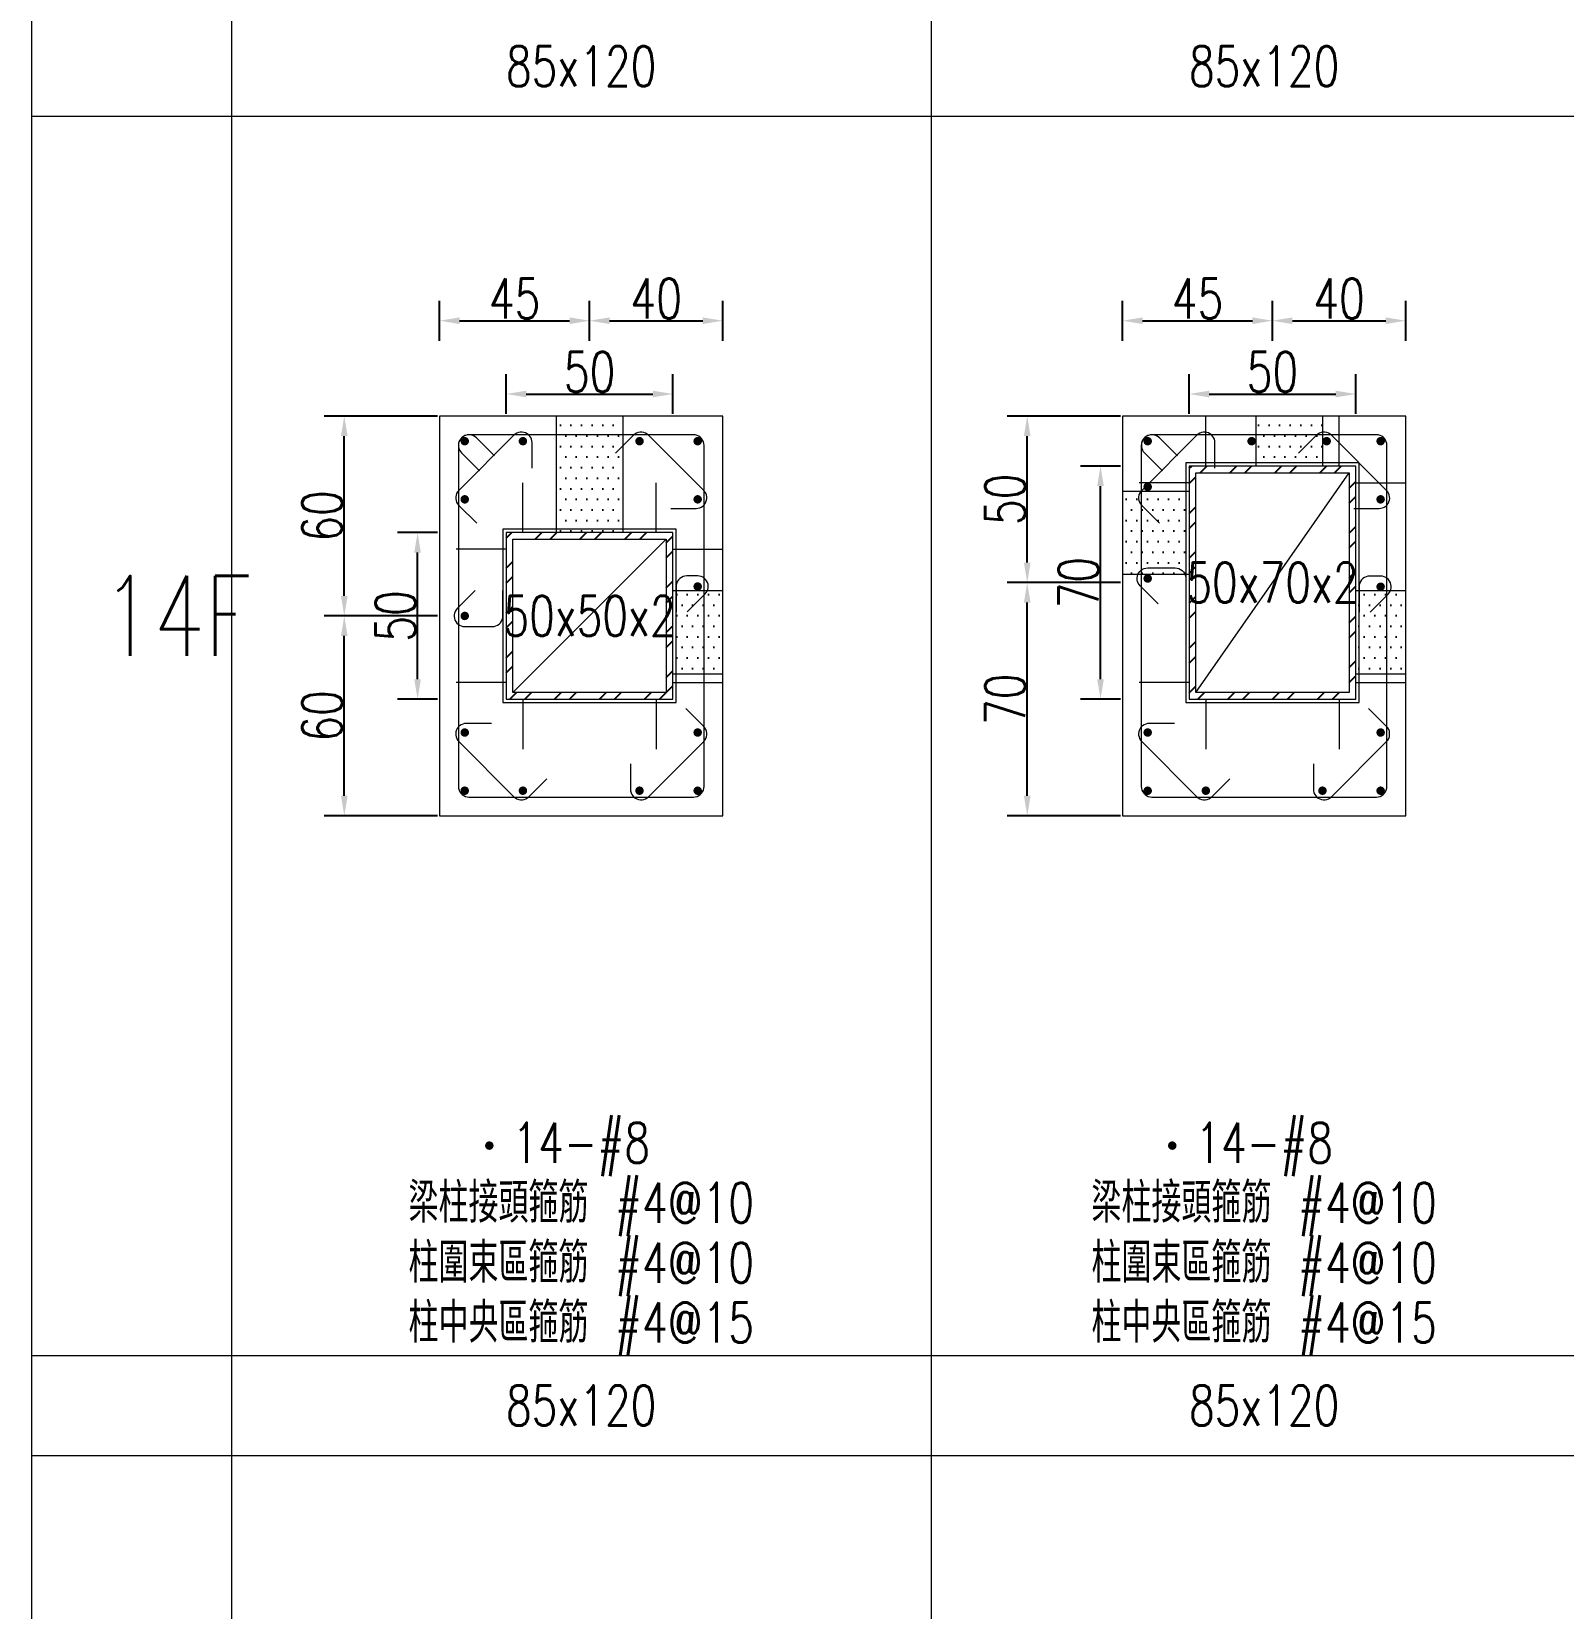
# Model space of a CAD drawing. Header units: millimetres. Extents: x 0 to 3905, y 0 to 8880.
# Drawn here: x 0 to 459.8, y 5582.1 to 6055.4 of the extents above; entities that cross this region are included whole.
import ezdxf
from ezdxf.enums import TextEntityAlignment as Align

# ---------------------------------------------------------------- set-up
doc = ezdxf.new("R2010")
doc.units = ezdxf.units.MM
doc.layers.get('DEFPOINTS').update_dxf_attribs({"color": 3})
for name, color, linetype in [('Hatch線', 6, 'Continuous'), ('TC-鋼粱', 132, 'Continuous'), ('主筋斷面', 2, 'Continuous'), ('文字-主筋根數', 7, 'Continuous'), ('文字-剪力筋 中央區', 7, 'Continuous'), ('文字-剪力筋-BC', 7, 'Continuous'), ('文字-剪力筋-圍束區', 7, 'Continuous'), ('文字-斷面尺寸', 7, 'Continuous'), ('文字-樓群名稱', 7, 'Continuous'), ('文字-輔助字', 7, 'Continuous'), ('柱斷面線', 4, 'Continuous'), ('標註字', 4, 'Continuous'), ('箍筋線', 1, 'Continuous'), ('網格線', 7, 'Continuous'), ('鋼柱', 11, 'Continuous')]:
    doc.layers.add(name, color=color, linetype=linetype)
doc.styles.add('note', font='txt.shx', dxfattribs={"width": 0.75, "height": 12})
doc.styles.add('txt', font='txt.shx', dxfattribs={"height": 0.2, "bigfont": 'chineset.shx'})
doc.dimstyles.new('RCAD_DIM', dxfattribs={"dimtxt": 12, "dimasz": 6, "dimexe": 6, "dimexo": 0.625, "dimtad": 1, "dimdec": 0, "dimdsep": 46, "dimtxsty": 'note', "dimcen": 2.5, "dimclrd": 256, "dimclre": 256, "dimclrt": 256, "dimadec": 0, "dimazin": 0, "dimtfac": 1, "dimtmove": 0, "dimatfit": 3, "dimfxl": 0, "dimtolj": 1, "dimarcsym": 0})

# ---------------------------------------------------------------- blocks, each defined once
blk = doc.blocks.new('*D102')
at = {"layer": 'DEFPOINTS', "color": 0}
for p in [(192.5, 5946.62), (142.5, 5940), (192.5, 5940)]:
    blk.add_point(p, dxfattribs=at)
at = {"layer": '標註字', "lineweight": -2}
for p, q in [((142.5, 5940.62), (142.5, 5952.62)), ((192.5, 5940.62), (192.5, 5952.62)), ((148.5, 5946.62), (186.5, 5946.62))]:
    blk.add_line(p, q, dxfattribs=at)
at = {"layer": '標註字'}
for points in [[(148.5, 5947.62), (148.5, 5945.62), (142.5, 5946.62)], [(186.5, 5945.62), (186.5, 5947.62), (192.5, 5946.62)]]:
    blk.add_solid(points, dxfattribs=at)
at = {"layer": '標註字', "insert": (167.5, 5953.25), "char_height": 12, "attachment_point": 5, "style": 'note'}
blk.add_mtext('\\A1;50', dxfattribs=at)
blk = doc.blocks.new('*D103')
at = {"layer": 'DEFPOINTS', "color": 0}
for p in [(115.88, 5905), (122.5, 5905), (122.5, 5855)]:
    blk.add_point(p, dxfattribs=at)
at = {"layer": '標註字', "lineweight": -2}
for p, q in [((121.88, 5905), (109.88, 5905)), ((115.88, 5861), (115.88, 5899)), ((121.88, 5855), (109.88, 5855))]:
    blk.add_line(p, q, dxfattribs=at)
at = {"layer": '標註字'}
for points in [[(116.88, 5899), (114.88, 5899), (115.88, 5905)], [(114.88, 5861), (116.88, 5861), (115.88, 5855)]]:
    blk.add_solid(points, dxfattribs=at)
at = {"layer": '標註字', "insert": (109.25, 5880), "char_height": 12, "attachment_point": 5, "rotation": 90, "style": 'note'}
blk.add_mtext('\\A1;50', dxfattribs=at)
blk = doc.blocks.new('*D104')
at = {"layer": 'DEFPOINTS', "color": 0}
for p in [(167.5, 5968.62), (122.5, 5962), (167.5, 5962)]:
    blk.add_point(p, dxfattribs=at)
at = {"layer": '標註字', "lineweight": -2}
for p, q in [((122.5, 5962.62), (122.5, 5974.62)), ((167.5, 5962.62), (167.5, 5974.62)), ((128.5, 5968.62), (161.5, 5968.62))]:
    blk.add_line(p, q, dxfattribs=at)
at = {"layer": '標註字'}
for points in [[(128.5, 5969.62), (128.5, 5967.62), (122.5, 5968.62)], [(161.5, 5967.62), (161.5, 5969.62), (167.5, 5968.62)]]:
    blk.add_solid(points, dxfattribs=at)
at = {"layer": '標註字', "insert": (145, 5975.25), "char_height": 12, "attachment_point": 5, "style": 'note'}
blk.add_mtext('\\A1;45', dxfattribs=at)
blk = doc.blocks.new('*D105')
at = {"layer": 'DEFPOINTS', "color": 0}
for p in [(207.5, 5968.62), (167.5, 5962), (207.5, 5962)]:
    blk.add_point(p, dxfattribs=at)
at = {"layer": '標註字', "lineweight": -2}
for p, q in [((167.5, 5962.62), (167.5, 5974.62)), ((207.5, 5962.62), (207.5, 5974.62)), ((173.5, 5968.62), (201.5, 5968.62))]:
    blk.add_line(p, q, dxfattribs=at)
at = {"layer": '標註字'}
for points in [[(173.5, 5969.62), (173.5, 5967.62), (167.5, 5968.62)], [(201.5, 5967.62), (201.5, 5969.62), (207.5, 5968.62)]]:
    blk.add_solid(points, dxfattribs=at)
at = {"layer": '標註字', "insert": (187.5, 5975.25), "char_height": 12, "attachment_point": 5, "style": 'note'}
blk.add_mtext('\\A1;40', dxfattribs=at)
blk = doc.blocks.new('*D106')
at = {"layer": 'DEFPOINTS', "color": 0}
for p in [(93.88, 5880), (122.5, 5880), (122.5, 5820)]:
    blk.add_point(p, dxfattribs=at)
at = {"layer": '標註字', "lineweight": -2}
for p, q in [((121.88, 5880), (87.88, 5880)), ((93.88, 5826), (93.88, 5874)), ((121.88, 5820), (87.88, 5820))]:
    blk.add_line(p, q, dxfattribs=at)
at = {"layer": '標註字'}
for points in [[(94.88, 5874), (92.88, 5874), (93.88, 5880)], [(92.88, 5826), (94.88, 5826), (93.88, 5820)]]:
    blk.add_solid(points, dxfattribs=at)
at = {"layer": '標註字', "insert": (87.25, 5850), "char_height": 12, "attachment_point": 5, "rotation": 90, "style": 'note'}
blk.add_mtext('\\A1;60', dxfattribs=at)
blk = doc.blocks.new('*D107')
at = {"layer": 'DEFPOINTS', "color": 0}
for p in [(93.88, 5940), (122.5, 5940), (122.5, 5880)]:
    blk.add_point(p, dxfattribs=at)
at = {"layer": '標註字', "lineweight": -2}
for p, q in [((121.88, 5940), (87.88, 5940)), ((93.88, 5886), (93.88, 5934)), ((121.88, 5880), (87.88, 5880))]:
    blk.add_line(p, q, dxfattribs=at)
at = {"layer": '標註字'}
for points in [[(94.88, 5934), (92.88, 5934), (93.88, 5940)], [(92.88, 5886), (94.88, 5886), (93.88, 5880)]]:
    blk.add_solid(points, dxfattribs=at)
at = {"layer": '標註字', "insert": (87.25, 5910), "char_height": 12, "attachment_point": 5, "rotation": 90, "style": 'note'}
blk.add_mtext('\\A1;60', dxfattribs=at)
blk = doc.blocks.new('Circle_Filled')
at = {"const_width": 0.5}
blk.add_lwpolyline([(-0.25, 0, 1), (0.25, 0, 1)], format="xyb", close=True, dxfattribs=at)
blk = doc.blocks.new('*D234')
at = {"layer": 'DEFPOINTS', "color": 0}
for p in [(397.5, 5946.62), (347.5, 5940), (397.5, 5940)]:
    blk.add_point(p, dxfattribs=at)
at = {"layer": '標註字', "lineweight": -2}
for p, q in [((347.5, 5940.62), (347.5, 5952.62)), ((397.5, 5940.62), (397.5, 5952.62)), ((353.5, 5946.62), (391.5, 5946.62))]:
    blk.add_line(p, q, dxfattribs=at)
at = {"layer": '標註字'}
for points in [[(353.5, 5947.62), (353.5, 5945.62), (347.5, 5946.62)], [(391.5, 5945.62), (391.5, 5947.62), (397.5, 5946.62)]]:
    blk.add_solid(points, dxfattribs=at)
at = {"layer": '標註字', "insert": (372.5, 5953.25), "char_height": 12, "attachment_point": 5, "style": 'note'}
blk.add_mtext('\\A1;50', dxfattribs=at)
blk = doc.blocks.new('*D235')
at = {"layer": 'DEFPOINTS', "color": 0}
for p in [(320.88, 5925), (327.5, 5925), (327.5, 5855)]:
    blk.add_point(p, dxfattribs=at)
at = {"layer": '標註字', "lineweight": -2}
for p, q in [((326.88, 5925), (314.88, 5925)), ((320.88, 5861), (320.88, 5919)), ((326.88, 5855), (314.88, 5855))]:
    blk.add_line(p, q, dxfattribs=at)
at = {"layer": '標註字'}
for points in [[(321.88, 5919), (319.88, 5919), (320.88, 5925)], [(319.88, 5861), (321.88, 5861), (320.88, 5855)]]:
    blk.add_solid(points, dxfattribs=at)
at = {"layer": '標註字', "insert": (314.25, 5890), "char_height": 12, "attachment_point": 5, "rotation": 90, "style": 'note'}
blk.add_mtext('\\A1;70', dxfattribs=at)
blk = doc.blocks.new('*D236')
at = {"layer": 'DEFPOINTS', "color": 0}
for p in [(372.5, 5968.62), (327.5, 5962), (372.5, 5962)]:
    blk.add_point(p, dxfattribs=at)
at = {"layer": '標註字', "lineweight": -2}
for p, q in [((327.5, 5962.62), (327.5, 5974.62)), ((372.5, 5962.62), (372.5, 5974.62)), ((333.5, 5968.62), (366.5, 5968.62))]:
    blk.add_line(p, q, dxfattribs=at)
at = {"layer": '標註字'}
for points in [[(333.5, 5969.62), (333.5, 5967.62), (327.5, 5968.62)], [(366.5, 5967.62), (366.5, 5969.62), (372.5, 5968.62)]]:
    blk.add_solid(points, dxfattribs=at)
at = {"layer": '標註字', "insert": (350, 5975.25), "char_height": 12, "attachment_point": 5, "style": 'note'}
blk.add_mtext('\\A1;45', dxfattribs=at)
blk = doc.blocks.new('*D237')
at = {"layer": 'DEFPOINTS', "color": 0}
for p in [(412.5, 5968.62), (372.5, 5962), (412.5, 5962)]:
    blk.add_point(p, dxfattribs=at)
at = {"layer": '標註字', "lineweight": -2}
for p, q in [((372.5, 5962.62), (372.5, 5974.62)), ((412.5, 5962.62), (412.5, 5974.62)), ((378.5, 5968.62), (406.5, 5968.62))]:
    blk.add_line(p, q, dxfattribs=at)
at = {"layer": '標註字'}
for points in [[(378.5, 5969.62), (378.5, 5967.62), (372.5, 5968.62)], [(406.5, 5967.62), (406.5, 5969.62), (412.5, 5968.62)]]:
    blk.add_solid(points, dxfattribs=at)
at = {"layer": '標註字', "insert": (392.5, 5975.25), "char_height": 12, "attachment_point": 5, "style": 'note'}
blk.add_mtext('\\A1;40', dxfattribs=at)
blk = doc.blocks.new('*D238')
at = {"layer": 'DEFPOINTS', "color": 0}
for p in [(298.88, 5890), (327.5, 5890), (327.5, 5820)]:
    blk.add_point(p, dxfattribs=at)
at = {"layer": '標註字', "lineweight": -2}
for p, q in [((326.88, 5890), (292.88, 5890)), ((298.88, 5826), (298.88, 5884)), ((326.88, 5820), (292.88, 5820))]:
    blk.add_line(p, q, dxfattribs=at)
at = {"layer": '標註字'}
for points in [[(299.88, 5884), (297.88, 5884), (298.88, 5890)], [(297.88, 5826), (299.88, 5826), (298.88, 5820)]]:
    blk.add_solid(points, dxfattribs=at)
at = {"layer": '標註字', "insert": (292.25, 5855), "char_height": 12, "attachment_point": 5, "rotation": 90, "style": 'note'}
blk.add_mtext('\\A1;70', dxfattribs=at)
blk = doc.blocks.new('*D239')
at = {"layer": 'DEFPOINTS', "color": 0}
for p in [(298.88, 5940), (327.5, 5940), (327.5, 5890)]:
    blk.add_point(p, dxfattribs=at)
at = {"layer": '標註字', "lineweight": -2}
for p, q in [((326.88, 5940), (292.88, 5940)), ((298.88, 5896), (298.88, 5934)), ((326.88, 5890), (292.88, 5890))]:
    blk.add_line(p, q, dxfattribs=at)
at = {"layer": '標註字'}
for points in [[(299.88, 5934), (297.88, 5934), (298.88, 5940)], [(297.88, 5896), (299.88, 5896), (298.88, 5890)]]:
    blk.add_solid(points, dxfattribs=at)
at = {"layer": '標註字', "insert": (292.25, 5915), "char_height": 12, "attachment_point": 5, "rotation": 90, "style": 'note'}
blk.add_mtext('\\A1;50', dxfattribs=at)

msp = doc.modelspace()

# ---------------------------------------------------------------- hatches: boundary and pattern name
at = {"layer": 'Hatch線'}
h = msp.add_hatch(dxfattribs=at)
h.set_pattern_fill('ANSI32', color=256, style=0)
h.paths.add_polyline_path([(347.5, 5855), (397.5, 5855), (397.5, 5925), (347.5, 5925)], flags=17)
h.paths.add_polyline_path([(349.5, 5857), (349.5, 5923), (395.5, 5923), (395.5, 5857)])
h = msp.add_hatch(dxfattribs=at)
h.set_pattern_fill('ANSI32', color=256, style=0)
h.paths.add_polyline_path([(142.5, 5855), (192.5, 5855), (192.5, 5905), (142.5, 5905)], flags=17)
h.paths.add_polyline_path([(144.5, 5857), (144.5, 5903), (190.5, 5903), (190.5, 5857)])
at = {"layer": 'TC-鋼粱'}
h = msp.add_hatch(dxfattribs=at)
h.set_pattern_fill('DOTS', color=256, scale=2, style=0)
h.paths.add_polyline_path([(177.5, 5940), (157.5, 5940), (157.5, 5905), (177.5, 5905)], flags=17)
h = msp.add_hatch(dxfattribs=at)
h.set_pattern_fill('DOTS', color=256, scale=2, style=0)
h.paths.add_polyline_path([(387.5, 5940), (367.5, 5940), (367.5, 5925), (387.5, 5925)], flags=17)
h = msp.add_hatch(dxfattribs=at)
h.set_pattern_fill('DOTS', color=256, scale=2, style=0)
h.paths.add_polyline_path([(327.5, 5917.5), (327.5, 5892.5), (347.5, 5892.5), (347.5, 5917.5)], flags=17)
h = msp.add_hatch(dxfattribs=at)
h.set_pattern_fill('DOTS', color=256, scale=2, style=0)
h.paths.add_polyline_path([(207.5, 5862.56), (207.5, 5887.56), (192.5, 5887.56), (192.5, 5862.56)], flags=17)
h = msp.add_hatch(dxfattribs=at)
h.set_pattern_fill('DOTS', color=256, scale=2, style=0)
h.paths.add_polyline_path([(412.5, 5862.5), (412.5, 5887.5), (397.5, 5887.5), (397.5, 5862.5)], flags=17)

# ---------------------------------------------------------------- linework, layer by layer
at = {"layer": 'DEFPOINTS', "lineweight": 5}
for points in [[(352.5, 5925), (352.5, 5940)], [(392.5, 5925), (392.5, 5940)], [(347.5, 5854), (398.5, 5854), (398.5, 5926), (346.5, 5926), (346.5, 5854), (347.5, 5854)], [(349.5, 5857), (395.5, 5923)], [(147.5, 5905), (147.5, 5920)], [(187.5, 5905), (187.5, 5920)], [(347.5, 5920), (332.5, 5920)], [(397.5, 5920), (412.5, 5920)], [(142.5, 5854), (193.5, 5854), (193.5, 5906), (141.5, 5906), (141.5, 5854), (142.5, 5854)], [(144.5, 5857), (190.5, 5903)], [(142.5, 5900), (127.5, 5900)], [(192.5, 5900), (207.5, 5900)], [(142.5, 5860), (127.5, 5860)], [(192.5, 5860), (207.5, 5860)], [(347.5, 5860), (332.5, 5860)], [(397.5, 5860), (412.5, 5860)], [(147.5, 5855), (147.5, 5840)], [(187.5, 5855), (187.5, 5840)], [(352.5, 5855), (352.5, 5840)], [(392.5, 5855), (392.5, 5840)]]:
    msp.add_lwpolyline(points, dxfattribs=at)
at = {"layer": 'TC-鋼粱', "lineweight": 5}
for points in [[(157.5, 5940), (157.5, 5905)], [(177.5, 5940), (177.5, 5905)], [(367.5, 5940), (367.5, 5925)], [(387.5, 5940), (387.5, 5925)], [(327.5, 5917.5), (347.5, 5917.5)], [(327.5, 5892.5), (347.5, 5892.5)], [(207.5, 5887.56), (192.5, 5887.56)], [(412.5, 5887.5), (397.5, 5887.5)], [(207.5, 5862.56), (192.5, 5862.56)], [(412.5, 5862.5), (397.5, 5862.5)]]:
    msp.add_lwpolyline(points, dxfattribs=at)
at = {"layer": '柱斷面線', "lineweight": 5}
for points in [[(122.5, 5820), (207.5, 5820), (207.5, 5940), (122.5, 5940), (122.5, 5820)], [(327.5, 5820), (412.5, 5820), (412.5, 5940), (327.5, 5940), (327.5, 5820)]]:
    msp.add_lwpolyline(points, dxfattribs=at)
at = {"layer": '箍筋線', "lineweight": 5}
for points in [[(150.23, 5924.39), (150.23, 5932.01), (150.18, 5932.54), (150.05, 5933.06), (149.83, 5933.55), (149.53, 5933.99), (149.17, 5934.38), (148.74, 5934.7), (148.27, 5934.94), (147.76, 5935.11), (147.23, 5935.18), (146.7, 5935.17), (146.17, 5935.06), (145.67, 5934.87), (145.21, 5934.6), (144.81, 5934.26), (128.24, 5917.69), (127.89, 5917.27), (127.61, 5916.79), (127.42, 5916.27), (127.33, 5915.73), (127.33, 5915.17), (127.42, 5914.63), (127.61, 5914.11), (127.89, 5913.63), (128.24, 5913.2), (133.63, 5907.82)], [(138.94, 5928.05), (133.56, 5933.44), (133.15, 5933.78), (132.69, 5934.05), (132.19, 5934.24), (131.67, 5934.35), (131.13, 5934.36), (130.6, 5934.29), (130.09, 5934.12), (129.62, 5933.88), (129.19, 5933.56), (128.83, 5933.17), (128.53, 5932.73), (128.31, 5932.24), (128.18, 5931.72), (128.13, 5931.19), (128.13, 5828.81), (128.18, 5828.26), (128.33, 5827.72), (128.56, 5827.22), (128.88, 5826.77), (129.27, 5826.38), (129.72, 5826.06), (130.22, 5825.83), (130.76, 5825.68), (131.31, 5825.63), (198.69, 5825.63), (199.24, 5825.68), (199.78, 5825.83), (200.28, 5826.06), (200.73, 5826.38), (201.12, 5826.77), (201.44, 5827.22), (201.67, 5827.72), (201.82, 5828.26), (201.87, 5828.81), (201.87, 5931.19), (201.82, 5931.74), (201.67, 5932.28), (201.44, 5932.78), (201.12, 5933.23), (200.73, 5933.62), (200.28, 5933.94), (199.78, 5934.17), (199.24, 5934.32), (198.69, 5934.37), (131.31, 5934.37), (130.78, 5934.32), (130.26, 5934.19), (129.77, 5933.97), (129.33, 5933.67), (128.94, 5933.31), (128.62, 5932.88), (128.38, 5932.41), (128.21, 5931.9), (128.14, 5931.37), (128.15, 5930.83), (128.26, 5930.31), (128.45, 5929.81), (128.72, 5929.35), (129.06, 5928.94), (134.45, 5923.56)], [(191.89, 5912.27), (199.51, 5912.27), (200.04, 5912.32), (200.56, 5912.45), (201.05, 5912.67), (201.49, 5912.97), (201.88, 5913.33), (202.2, 5913.76), (202.44, 5914.23), (202.61, 5914.74), (202.68, 5915.27), (202.67, 5915.8), (202.56, 5916.33), (202.37, 5916.83), (202.1, 5917.29), (201.76, 5917.69), (185.19, 5934.26), (184.77, 5934.61), (184.29, 5934.89), (183.77, 5935.08), (183.23, 5935.17), (182.67, 5935.17), (182.13, 5935.08), (181.61, 5934.89), (181.13, 5934.61), (180.7, 5934.26), (175.32, 5928.87)], [(355.23, 5924.39), (355.23, 5932.01), (355.18, 5932.54), (355.05, 5933.06), (354.83, 5933.55), (354.53, 5933.99), (354.17, 5934.38), (353.74, 5934.7), (353.27, 5934.94), (352.76, 5935.11), (352.23, 5935.18), (351.7, 5935.17), (351.17, 5935.06), (350.67, 5934.87), (350.21, 5934.6), (349.81, 5934.26), (333.24, 5917.69), (332.89, 5917.27), (332.61, 5916.79), (332.42, 5916.27), (332.33, 5915.73), (332.33, 5915.17), (332.42, 5914.63), (332.61, 5914.11), (332.89, 5913.63), (333.24, 5913.2), (338.63, 5907.82)], [(343.94, 5928.05), (338.56, 5933.44), (338.15, 5933.78), (337.69, 5934.05), (337.19, 5934.24), (336.67, 5934.35), (336.13, 5934.36), (335.6, 5934.29), (335.09, 5934.12), (334.62, 5933.88), (334.19, 5933.56), (333.83, 5933.17), (333.53, 5932.73), (333.31, 5932.24), (333.18, 5931.72), (333.13, 5931.19), (333.13, 5828.81), (333.18, 5828.26), (333.33, 5827.72), (333.56, 5827.22), (333.88, 5826.77), (334.27, 5826.38), (334.72, 5826.06), (335.22, 5825.83), (335.76, 5825.68), (336.31, 5825.63), (403.69, 5825.63), (404.24, 5825.68), (404.78, 5825.83), (405.28, 5826.06), (405.73, 5826.38), (406.12, 5826.77), (406.44, 5827.22), (406.67, 5827.72), (406.82, 5828.26), (406.87, 5828.81), (406.87, 5931.19), (406.82, 5931.74), (406.67, 5932.28), (406.44, 5932.78), (406.12, 5933.23), (405.73, 5933.62), (405.28, 5933.94), (404.78, 5934.17), (404.24, 5934.32), (403.69, 5934.37), (336.31, 5934.37), (335.78, 5934.32), (335.26, 5934.19), (334.77, 5933.97), (334.33, 5933.67), (333.94, 5933.31), (333.62, 5932.88), (333.38, 5932.41), (333.21, 5931.9), (333.14, 5931.37), (333.15, 5930.83), (333.26, 5930.31), (333.45, 5929.81), (333.72, 5929.35), (334.06, 5928.94), (339.45, 5923.56)], [(396.89, 5912.27), (404.51, 5912.27), (405.04, 5912.32), (405.56, 5912.45), (406.05, 5912.67), (406.49, 5912.97), (406.88, 5913.33), (407.2, 5913.76), (407.44, 5914.23), (407.61, 5914.74), (407.68, 5915.27), (407.67, 5915.8), (407.56, 5916.33), (407.37, 5916.83), (407.1, 5917.29), (406.76, 5917.69), (390.19, 5934.26), (389.77, 5934.61), (389.29, 5934.89), (388.77, 5935.08), (388.23, 5935.17), (387.67, 5935.17), (387.13, 5935.08), (386.61, 5934.89), (386.13, 5934.61), (385.7, 5934.26), (380.32, 5928.87)], [(338.18, 5883.6), (332.79, 5888.99), (332.45, 5889.39), (332.18, 5889.85), (331.99, 5890.35), (331.88, 5890.88), (331.87, 5891.41), (331.94, 5891.94), (332.11, 5892.45), (332.35, 5892.92), (332.67, 5893.35), (333.06, 5893.71), (333.5, 5894.01), (333.99, 5894.23), (334.51, 5894.36), (335.04, 5894.41), (343.33, 5894.41), (343.88, 5894.36), (344.41, 5894.21), (344.91, 5893.98), (345.37, 5893.66), (345.76, 5893.27), (346.07, 5892.82), (346.31, 5892.32), (346.45, 5891.78), (346.5, 5891.23), (346.5, 5883.61)], [(196.82, 5881.2), (202.21, 5886.59), (202.55, 5887), (202.82, 5887.46), (203.01, 5887.95), (203.12, 5888.48), (203.13, 5889.01), (203.06, 5889.54), (202.89, 5890.05), (202.65, 5890.52), (202.33, 5890.95), (201.94, 5891.32), (201.5, 5891.61), (201.01, 5891.83), (200.49, 5891.96), (199.96, 5892.01), (196.67, 5892.01), (196.12, 5891.96), (195.59, 5891.82), (195.09, 5891.58), (194.63, 5891.27), (194.24, 5890.87), (193.93, 5890.42), (193.69, 5889.92), (193.55, 5889.38), (193.5, 5888.83), (193.5, 5881.21)], [(401.82, 5881.14), (407.21, 5886.52), (407.55, 5886.93), (407.82, 5887.39), (408.01, 5887.89), (408.12, 5888.41), (408.13, 5888.95), (408.06, 5889.48), (407.89, 5889.98), (407.65, 5890.46), (407.33, 5890.89), (406.94, 5891.25), (406.5, 5891.55), (406.01, 5891.77), (405.49, 5891.9), (404.96, 5891.94), (401.67, 5891.94), (401.12, 5891.9), (400.59, 5891.75), (400.09, 5891.52), (399.63, 5891.2), (399.24, 5890.81), (398.93, 5890.36), (398.69, 5889.86), (398.55, 5889.32), (398.5, 5888.77), (398.5, 5881.15)], [(133.18, 5887.63), (127.79, 5882.25), (127.45, 5881.84), (127.18, 5881.38), (126.99, 5880.88), (126.88, 5880.36), (126.87, 5879.82), (126.94, 5879.29), (127.11, 5878.78), (127.35, 5878.31), (127.67, 5877.88), (128.06, 5877.52), (128.5, 5877.22), (128.99, 5877), (129.51, 5876.87), (130.04, 5876.83), (138.33, 5876.83), (138.88, 5876.87), (139.41, 5877.02), (139.91, 5877.25), (140.37, 5877.57), (140.76, 5877.96), (141.07, 5878.41), (141.31, 5878.91), (141.45, 5879.45), (141.5, 5880), (141.5, 5887.62)], [(179.77, 5835.61), (179.77, 5827.99), (179.82, 5827.46), (179.95, 5826.94), (180.17, 5826.45), (180.47, 5826.01), (180.83, 5825.62), (181.26, 5825.3), (181.73, 5825.06), (182.24, 5824.89), (182.77, 5824.82), (183.3, 5824.83), (183.83, 5824.94), (184.33, 5825.13), (184.79, 5825.4), (185.19, 5825.74), (201.76, 5842.31), (202.11, 5842.73), (202.39, 5843.21), (202.58, 5843.73), (202.67, 5844.27), (202.67, 5844.83), (202.58, 5845.37), (202.39, 5845.89), (202.11, 5846.37), (201.76, 5846.8), (196.37, 5852.18)], [(384.77, 5835.61), (384.77, 5827.99), (384.82, 5827.46), (384.95, 5826.94), (385.17, 5826.45), (385.47, 5826.01), (385.83, 5825.62), (386.26, 5825.3), (386.73, 5825.06), (387.24, 5824.89), (387.77, 5824.82), (388.3, 5824.83), (388.83, 5824.94), (389.33, 5825.13), (389.79, 5825.4), (390.19, 5825.74), (406.76, 5842.31), (407.11, 5842.73), (407.39, 5843.21), (407.58, 5843.73), (407.67, 5844.27), (407.67, 5844.83), (407.58, 5845.37), (407.39, 5845.89), (407.11, 5846.37), (406.76, 5846.8), (401.37, 5852.18)], [(138.11, 5847.73), (130.49, 5847.73), (129.96, 5847.68), (129.44, 5847.55), (128.95, 5847.33), (128.51, 5847.03), (128.12, 5846.67), (127.8, 5846.24), (127.56, 5845.77), (127.39, 5845.26), (127.32, 5844.73), (127.33, 5844.2), (127.44, 5843.67), (127.63, 5843.17), (127.9, 5842.71), (128.24, 5842.31), (144.81, 5825.74), (145.23, 5825.39), (145.71, 5825.11), (146.23, 5824.92), (146.77, 5824.83), (147.33, 5824.83), (147.87, 5824.92), (148.39, 5825.11), (148.87, 5825.39), (149.3, 5825.74), (154.68, 5831.13)], [(343.11, 5847.73), (335.49, 5847.73), (334.96, 5847.68), (334.44, 5847.55), (333.95, 5847.33), (333.51, 5847.03), (333.12, 5846.67), (332.8, 5846.24), (332.56, 5845.77), (332.39, 5845.26), (332.32, 5844.73), (332.33, 5844.2), (332.44, 5843.67), (332.63, 5843.17), (332.9, 5842.71), (333.24, 5842.31), (349.81, 5825.74), (350.23, 5825.39), (350.71, 5825.11), (351.23, 5824.92), (351.77, 5824.83), (352.33, 5824.83), (352.87, 5824.92), (353.39, 5825.11), (353.87, 5825.39), (354.3, 5825.74), (359.68, 5831.13)]]:
    msp.add_lwpolyline(points, dxfattribs=at)
at = {"layer": '網格線', "lineweight": 5}
for points in [[(0, 6060), (0, 6030)], [(60, 6060), (60, 6030)], [(270, 6060), (270, 6030)], [(0, 6030), (0, 5658)], [(0, 6030), (60, 6030)], [(60, 6030), (270, 6030)], [(60, 6030), (60, 5658)], [(270, 6030), (470, 6030)], [(270, 6030), (270, 5658)], [(0, 5658), (0, 5628)], [(0, 5658), (60, 5658)], [(60, 5658), (270, 5658)], [(60, 5658), (60, 5628)], [(270, 5658), (470, 5658)], [(270, 5658), (270, 5628)], [(0, 5628), (0, 5256)], [(0, 5628), (60, 5628)], [(60, 5628), (270, 5628)], [(60, 5628), (60, 5256)], [(270, 5628), (470, 5628)], [(270, 5628), (270, 5256)]]:
    msp.add_lwpolyline(points, dxfattribs=at)
at = {"layer": '鋼柱', "lineweight": 5}
for points in [[(347.5, 5855), (397.5, 5855), (397.5, 5925), (347.5, 5925), (347.5, 5855)], [(349.5, 5857), (349.5, 5923), (395.5, 5923), (395.5, 5857), (349.5, 5857)], [(142.5, 5855), (192.5, 5855), (192.5, 5905), (142.5, 5905), (142.5, 5855)], [(144.5, 5857), (144.5, 5903), (190.5, 5903), (190.5, 5857), (144.5, 5857)]]:
    msp.add_lwpolyline(points, dxfattribs=at)

# ---------------------------------------------------------------- block references
at = {"layer": '主筋斷面', "lineweight": 5, "xscale": 2.539999961853027, "yscale": 2.539999961853027}
for p in [(130.04, 5932.46), (147.5, 5932.46), (182.5, 5932.46), (199.96, 5932.46), (335.04, 5932.46), (366.23, 5932.46), (388.77, 5932.46), (404.96, 5932.46), (335.04, 5918.77), (130.04, 5915), (199.96, 5915), (404.96, 5915), (199.96, 5888.83), (335.04, 5891.23), (404.96, 5888.77), (130.04, 5880), (130.04, 5845), (199.96, 5845), (335.04, 5845), (404.96, 5845), (130.04, 5827.54), (147.5, 5827.54), (182.5, 5827.54), (199.96, 5827.54), (335.04, 5827.54), (352.5, 5827.54), (387.5, 5827.54), (404.96, 5827.54), (137.42, 5721), (342.42, 5721)]:
    msp.add_blockref('Circle_Filled', p, dxfattribs=at)

# ---------------------------------------------------------------- texts
at = {"layer": '文字-主筋根數', "style": 'txt', "width": 0.75}
for p in [(165, 5721), (370, 5721)]:
    msp.add_text('14-#8', height=12, dxfattribs=at).set_placement(p, align=Align.MIDDLE)
at = {"layer": '文字-剪力筋 中央區', "style": 'txt', "width": 0.75}
for p in [(165, 5667), (370, 5667)]:
    msp.add_text('柱中央區箍筋 #4@15', height=12, dxfattribs=at).set_placement(p, align=Align.MIDDLE)
at = {"layer": '文字-剪力筋-BC', "style": 'txt', "width": 0.75}
for p in [(165, 5703), (370, 5703)]:
    msp.add_text('梁柱接頭箍筋 #4@10', height=12, dxfattribs=at).set_placement(p, align=Align.MIDDLE)
at = {"layer": '文字-剪力筋-圍束區', "style": 'txt', "width": 0.75}
for p in [(165, 5685), (370, 5685)]:
    msp.add_text('柱圍束區箍筋 #4@10', height=12, dxfattribs=at).set_placement(p, align=Align.MIDDLE)
at = {"layer": '文字-斷面尺寸', "style": 'txt', "width": 0.75}
for p in [(165, 6045), (370, 6045), (165, 5643), (370, 5643)]:
    msp.add_text('85x120', height=12, dxfattribs=at).set_placement(p, align=Align.MIDDLE)
at = {"layer": '文字-樓群名稱', "style": 'txt', "width": 0.75}
msp.add_text('14F', height=24, dxfattribs=at).set_placement((43.5, 5880), align=Align.MIDDLE)
at = {"layer": '文字-輔助字', "style": 'txt', "width": 0.75}
for s, p in [('50x70x2', (372.5, 5890)), ('50x50x2', (167.5, 5880))]:
    msp.add_text(s, height=12, dxfattribs=at).set_placement(p, align=Align.MIDDLE)

# ---------------------------------------------------------------- dimensions: what is measured, and where the dimension line sits
at = {"layer": '標註字'}
for base, p1, p2, picture, middle in [((167.5, 5968.62), (122.5, 5962), (167.5, 5962), '*D104', (145, 5975.25)), ((207.5, 5968.62), (167.5, 5962), (207.5, 5962), '*D105', (187.5, 5975.25)), ((372.5, 5968.62), (327.5, 5962), (372.5, 5962), '*D236', (350, 5975.25)), ((412.5, 5968.62), (372.5, 5962), (412.5, 5962), '*D237', (392.5, 5975.25)), ((192.5, 5946.62), (142.5, 5940), (192.5, 5940), '*D102', (167.5, 5953.25)), ((397.5, 5946.62), (347.5, 5940), (397.5, 5940), '*D234', (372.5, 5953.25))]:
    dim = msp.add_linear_dim(base=base, p1=p1, p2=p2, dimstyle='RCAD_DIM', dxfattribs=at)
    dim.commit()
    dim.dimension.update_dxf_attribs({"geometry": picture, "text_midpoint": middle})
for base, p1, p2, picture, middle in [((93.88, 5940), (122.5, 5880), (122.5, 5940), '*D107', (87.25, 5910)), ((298.88, 5940), (327.5, 5890), (327.5, 5940), '*D239', (292.25, 5915)), ((320.88, 5925), (327.5, 5855), (327.5, 5925), '*D235', (314.25, 5890)), ((115.88, 5905), (122.5, 5855), (122.5, 5905), '*D103', (109.25, 5880)), ((298.88, 5890), (327.5, 5820), (327.5, 5890), '*D238', (292.25, 5855)), ((93.88, 5880), (122.5, 5820), (122.5, 5880), '*D106', (87.25, 5850))]:
    dim = msp.add_linear_dim(base=base, p1=p1, p2=p2, angle=90, dimstyle='RCAD_DIM', dxfattribs=at)
    dim.commit()
    dim.dimension.update_dxf_attribs({"geometry": picture, "text_midpoint": middle})

doc.saveas('drawing.dxf')
